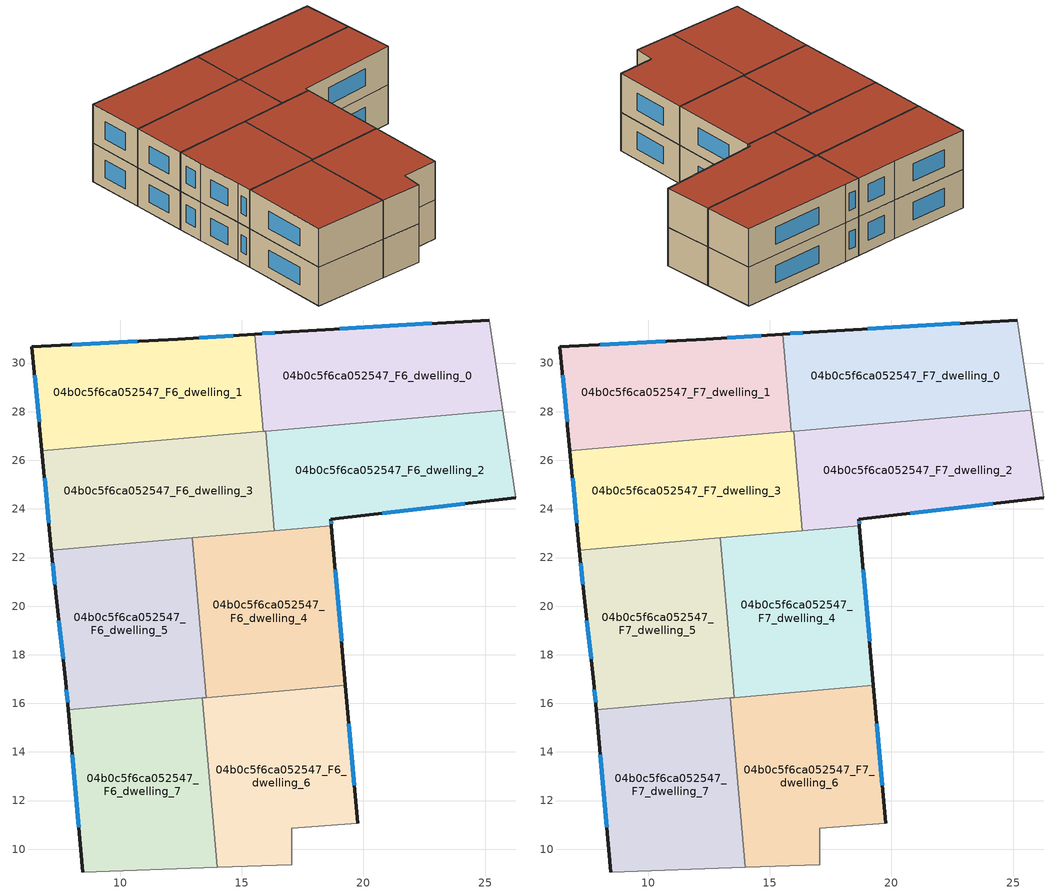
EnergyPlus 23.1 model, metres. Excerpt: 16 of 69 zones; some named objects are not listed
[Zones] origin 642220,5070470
04b0c5f6ca052547_F6_dwelling_0
 floor to 04b0c5f6ca052547_F5_dwelling_0 (EU_floor_Construction): 25.72,28.06 25.17,31.77 16.66,31.27 15.53,31.2 15.88,27.2 z18
 wall outside (EU_wall_Construction): 15.53,31.2 16.66,31.27 25.17,31.77 z18:21
 wall adiabatic (EU_wall_Construction): 25.17,31.77 25.72,28.06 z18:21
 wall to 04b0c5f6ca052547_F6_dwelling_1 (EU_wall_Construction): 15.88,27.2 15.53,31.2 z18:21
 wall to 04b0c5f6ca052547_F6_dwelling_2 (EU_wall_Construction): 25.72,28.06 15.97,27.2 z18:21
 wall to 04b0c5f6ca052547_F6_dwelling_3 (EU_wall_Construction): 15.97,27.2 15.88,27.2 z18:21
 window (EU_Window_Construction): 15.84,31.22 16.35,31.25 / 19.01,31.41 22.81,31.63 z18.83:20.17
04b0c5f6ca052547_F6_dwelling_1
 floor to 04b0c5f6ca052547_F5_dwelling_1 (EU_floor_Construction): 15.88,27.2 15.53,31.2 12.36,30.97 6.35,30.68 6.77,26.39 z18
 wall outside (EU_wall_Construction): 6.77,26.39 6.35,30.68 12.36,30.97 15.53,31.2 z18:21
 wall to 04b0c5f6ca052547_F6_dwelling_3 (EU_wall_Construction): 15.88,27.2 6.77,26.39 z18:21
 window (EU_Window_Construction): 6.65,27.58 6.47,29.49 / 8.01,30.76 10.69,30.89 / 13.23,31.04 14.65,31.13 z18.83:20.17
04b0c5f6ca052547_F6_dwelling_2
 floor to 04b0c5f6ca052547_F5_dwelling_2 (EU_floor_Construction): 26.26,24.47 25.72,28.06 15.97,27.2 16.33,23.1 18.68,23.31 18.66,23.57 z18
 wall outside (EU_wall_Construction): 26.26,24.47 18.66,23.57 18.68,23.31 z18:21
 wall to 04b0c5f6ca052547_F6_dwelling_3 (EU_wall_Construction): 16.33,23.1 15.97,27.2 z18:21
 wall adiabatic (EU_wall_Construction): 25.72,28.06 26.26,24.47 z18:21
 wall to 04b0c5f6ca052547_F6_dwelling_4 (EU_wall_Construction): 18.68,23.31 16.33,23.1 z18:21
 window (EU_Window_Construction): 24.16,24.22 20.76,23.82 / 18.66,23.5 18.67,23.38 z18.83:20.17
04b0c5f6ca052547_F6_dwelling_3
 floor to 04b0c5f6ca052547_F5_dwelling_3 (EU_floor_Construction): 16.33,23.1 15.97,27.2 6.77,26.39 7.16,22.3 z18
 wall outside (EU_wall_Construction): 7.16,22.3 6.77,26.39 z18:21
 wall to 04b0c5f6ca052547_F6_dwelling_5 (EU_wall_Construction): 12.95,22.81 7.16,22.3 z18:21
 wall to 04b0c5f6ca052547_F6_dwelling_4 (EU_wall_Construction): 16.33,23.1 12.95,22.81 z18:21
 window (EU_Window_Construction): 7.05,23.43 6.88,25.26 z18.83:20.17
04b0c5f6ca052547_F6_dwelling_4
 floor to 04b0c5f6ca052547_F5_dwelling_4 (EU_floor_Construction): 19.26,16.74 18.68,23.31 12.95,22.81 13.53,16.24 z18
 wall outside (EU_wall_Construction): 18.68,23.31 19.26,16.74 z18:21
 wall to 04b0c5f6ca052547_F6_dwelling_5 (EU_wall_Construction): 13.53,16.24 12.95,22.81 z18:21
 wall to 04b0c5f6ca052547_F6_dwelling_6 (EU_wall_Construction): 19.26,16.74 13.53,16.24 z18:21
 window (EU_Window_Construction): 18.84,21.49 19.1,18.56 z18.83:20.17
04b0c5f6ca052547_F6_dwelling_5
 floor to 04b0c5f6ca052547_F5_dwelling_5 (EU_floor_Construction): 13.53,16.24 12.95,22.81 7.16,22.3 7.35,20.37 7.75,16.87 7.85,15.74 z18
 wall outside (EU_wall_Construction): 7.85,15.74 7.75,16.87 7.35,20.37 7.16,22.3 z18:21
 wall to 04b0c5f6ca052547_F6_dwelling_7 (EU_wall_Construction): 13.37,16.22 7.85,15.74 z18:21
 wall to 04b0c5f6ca052547_F6_dwelling_6 (EU_wall_Construction): 13.53,16.24 13.37,16.22 z18:21
 window (EU_Window_Construction): 7.82,16.05 7.78,16.55 / 7.64,17.84 7.46,19.4 / 7.3,20.9 7.21,21.76 z18.83:20.17
04b0c5f6ca052547_F6_dwelling_6
 floor to 04b0c5f6ca052547_F5_dwelling_6 (EU_floor_Construction): 19.76,11.06 19.26,16.74 13.37,16.22 13.99,9.25 17.05,9.36 17.05,10.86 z18
 wall outside (EU_wall_Construction): 19.26,16.74 19.76,11.06 z18:21
 wall adiabatic (EU_wall_Construction): 19.76,11.06 17.05,10.86 17.05,9.36 13.99,9.25 z18:21
 wall to 04b0c5f6ca052547_F6_dwelling_7 (EU_wall_Construction): 13.99,9.25 13.37,16.22 z18:21
 window (EU_Window_Construction): 19.4,15.17 19.62,12.63 z18.83:20.17
04b0c5f6ca052547_F6_dwelling_7
 floor to 04b0c5f6ca052547_F5_dwelling_7 (EU_floor_Construction): 13.99,9.25 13.37,16.22 7.85,15.74 8.45,9.06 z18
 wall outside (EU_wall_Construction): 8.45,9.06 7.85,15.74 z18:21
 wall adiabatic (EU_wall_Construction): 13.99,9.25 8.45,9.06 z18:21
 window (EU_Window_Construction): 8.28,10.91 8.02,13.89 z18.83:20.17
04b0c5f6ca052547_F7_dwelling_0
 floor to 04b0c5f6ca052547_F6_dwelling_0 (EU_floor_Construction): 25.72,28.06 25.17,31.77 16.66,31.27 15.53,31.2 15.88,27.2 z21
 wall outside (EU_wall_Construction): 15.53,31.2 16.66,31.27 25.17,31.77 z21:24
 wall adiabatic (EU_wall_Construction): 25.17,31.77 25.72,28.06 z21:24
 wall to 04b0c5f6ca052547_F7_dwelling_1 (EU_wall_Construction): 15.88,27.2 15.53,31.2 z21:24
 wall to 04b0c5f6ca052547_F7_dwelling_2 (EU_wall_Construction): 25.72,28.06 15.97,27.2 z21:24
 wall to 04b0c5f6ca052547_F7_dwelling_3 (EU_wall_Construction): 15.97,27.2 15.88,27.2 z21:24
 window (EU_Window_Construction): 15.84,31.22 16.35,31.25 / 19.01,31.41 22.81,31.63 z21.83:23.17
 roof outside (EU_roof_Construction): 25.17,31.77 25.72,28.06 15.88,27.2 15.53,31.2 16.66,31.27 z24
04b0c5f6ca052547_F7_dwelling_1
 floor to 04b0c5f6ca052547_F6_dwelling_1 (EU_floor_Construction): 15.88,27.2 15.53,31.2 12.36,30.97 6.35,30.68 6.77,26.39 z21
 wall outside (EU_wall_Construction): 6.77,26.39 6.35,30.68 12.36,30.97 15.53,31.2 z21:24
 wall to 04b0c5f6ca052547_F7_dwelling_3 (EU_wall_Construction): 15.88,27.2 6.77,26.39 z21:24
 window (EU_Window_Construction): 6.65,27.58 6.47,29.49 / 8.01,30.76 10.69,30.89 / 13.23,31.04 14.65,31.13 z21.83:23.17
 roof outside (EU_roof_Construction): 15.53,31.2 15.88,27.2 6.77,26.39 6.35,30.68 12.36,30.97 z24
04b0c5f6ca052547_F7_dwelling_2
 floor to 04b0c5f6ca052547_F6_dwelling_2 (EU_floor_Construction): 26.26,24.47 25.72,28.06 15.97,27.2 16.33,23.1 18.68,23.31 18.66,23.57 z21
 wall outside (EU_wall_Construction): 26.26,24.47 18.66,23.57 18.68,23.31 z21:24
 wall to 04b0c5f6ca052547_F7_dwelling_3 (EU_wall_Construction): 16.33,23.1 15.97,27.2 z21:24
 wall adiabatic (EU_wall_Construction): 25.72,28.06 26.26,24.47 z21:24
 wall to 04b0c5f6ca052547_F7_dwelling_4 (EU_wall_Construction): 18.68,23.31 16.33,23.1 z21:24
 window (EU_Window_Construction): 24.16,24.22 20.76,23.82 / 18.66,23.5 18.67,23.38 z21.83:23.17
 roof outside (EU_roof_Construction): 25.72,28.06 26.26,24.47 18.66,23.57 18.68,23.31 16.33,23.1 15.97,27.2 z24
04b0c5f6ca052547_F7_dwelling_3
 floor to 04b0c5f6ca052547_F6_dwelling_3 (EU_floor_Construction): 16.33,23.1 15.97,27.2 6.77,26.39 7.16,22.3 z21
 wall outside (EU_wall_Construction): 7.16,22.3 6.77,26.39 z21:24
 wall to 04b0c5f6ca052547_F7_dwelling_5 (EU_wall_Construction): 12.95,22.81 7.16,22.3 z21:24
 wall to 04b0c5f6ca052547_F7_dwelling_4 (EU_wall_Construction): 16.33,23.1 12.95,22.81 z21:24
 window (EU_Window_Construction): 7.05,23.43 6.88,25.26 z21.83:23.17
 roof outside (EU_roof_Construction): 15.97,27.2 16.33,23.1 7.16,22.3 6.77,26.39 z24
04b0c5f6ca052547_F7_dwelling_4
 floor to 04b0c5f6ca052547_F6_dwelling_4 (EU_floor_Construction): 19.26,16.74 18.68,23.31 12.95,22.81 13.53,16.24 z21
 wall outside (EU_wall_Construction): 18.68,23.31 19.26,16.74 z21:24
 wall to 04b0c5f6ca052547_F7_dwelling_5 (EU_wall_Construction): 13.53,16.24 12.95,22.81 z21:24
 wall to 04b0c5f6ca052547_F7_dwelling_6 (EU_wall_Construction): 19.26,16.74 13.53,16.24 z21:24
 window (EU_Window_Construction): 18.84,21.49 19.1,18.56 z21.83:23.17
 roof outside (EU_roof_Construction): 18.68,23.31 19.26,16.74 13.53,16.24 12.95,22.81 z24
04b0c5f6ca052547_F7_dwelling_5
 floor to 04b0c5f6ca052547_F6_dwelling_5 (EU_floor_Construction): 13.53,16.24 12.95,22.81 7.16,22.3 7.35,20.37 7.75,16.87 7.85,15.74 z21
 wall outside (EU_wall_Construction): 7.85,15.74 7.75,16.87 7.35,20.37 7.16,22.3 z21:24
 wall to 04b0c5f6ca052547_F7_dwelling_7 (EU_wall_Construction): 13.37,16.22 7.85,15.74 z21:24
 wall to 04b0c5f6ca052547_F7_dwelling_6 (EU_wall_Construction): 13.53,16.24 13.37,16.22 z21:24
 window (EU_Window_Construction): 7.82,16.05 7.78,16.55 / 7.64,17.84 7.46,19.4 / 7.3,20.9 7.21,21.76 z21.83:23.17
 roof outside (EU_roof_Construction): 12.95,22.81 13.53,16.24 7.85,15.74 7.75,16.87 7.35,20.37 7.16,22.3 z24
04b0c5f6ca052547_F7_dwelling_6
 floor to 04b0c5f6ca052547_F6_dwelling_6 (EU_floor_Construction): 19.76,11.06 19.26,16.74 13.37,16.22 13.99,9.25 17.05,9.36 17.05,10.86 z21
 wall outside (EU_wall_Construction): 19.26,16.74 19.76,11.06 z21:24
 wall adiabatic (EU_wall_Construction): 19.76,11.06 17.05,10.86 17.05,9.36 13.99,9.25 z21:24
 wall to 04b0c5f6ca052547_F7_dwelling_7 (EU_wall_Construction): 13.99,9.25 13.37,16.22 z21:24
 window (EU_Window_Construction): 19.4,15.17 19.62,12.63 z21.83:23.17
 roof outside (EU_roof_Construction): 19.26,16.74 19.76,11.06 17.05,10.86 17.05,9.36 13.99,9.25 13.37,16.22 z24
04b0c5f6ca052547_F7_dwelling_7
 floor to 04b0c5f6ca052547_F6_dwelling_7 (EU_floor_Construction): 13.99,9.25 13.37,16.22 7.85,15.74 8.45,9.06 z21
 wall outside (EU_wall_Construction): 8.45,9.06 7.85,15.74 z21:24
 wall adiabatic (EU_wall_Construction): 13.99,9.25 8.45,9.06 z21:24
 window (EU_Window_Construction): 8.28,10.91 8.02,13.89 z21.83:23.17
 roof outside (EU_roof_Construction): 13.37,16.22 13.99,9.25 8.45,9.06 7.85,15.74 z24
[Building]
EU S2 Campaign: North Axis=0; Terrain=City; Solar Distribution=FullExterior
[Site:Location]
Lyon-Bron: Latitude=45.75; Longitude=5; Time Zone=1; Elevation=198
[SizingPeriod:WeatherFileDays]
AnnualSizingPeriod: Begin Month=1; Begin Day of Month=1; End Month=12; End Day of Month=31; Day of Week for Start Day=Monday; Use Weather File Daylight Saving Period=No; Use Weather File Rain and Snow Indicators=No
[MATERIAL]
EU_InternalMass_Material: Roughness=MediumRough; Thickness=0.1; Conductivity=1; Density=1800; Specific Heat=900; Thermal Absorptance=0.9; Solar Absorptance=0.7; Visible Absorptance=0.7
[MATERIAL:NOMASS] Roughness=MediumRough; Thermal Absorptance=0.9; Solar Absorptance=0.7; Visible Absorptance=0.7
Name | Thermal Resistance
EU_wall_NoMass | 1.97775
EU_roof_NoMass | 1.81626
EU_floor_NoMass | 1.84812
[WINDOWMATERIAL:SIMPLEGLAZINGSYSTEM]
EU_Window_SimpleGlazing: UFactor=3.27502; Solar Heat Gain Coefficient=0.76; Visible Transmittance=0.76
[CONSTRUCTION]
EU_wall_Construction: EU_wall_NoMass
EU_roof_Construction: EU_roof_NoMass
EU_floor_Construction: EU_floor_NoMass
EU_InternalMass_Construction: EU_InternalMass_Material
EU_Window_Construction: EU_Window_SimpleGlazing
[ZONE] Type=1; Multiplier=1; Ceiling Height=autocalculate; Floor Area=autocalculate; Part of Total Floor Area=Yes
Name | Volume
04b0c5f6ca052547_F6_dwelling_0; 04b0c5f6ca052547_F7_dwelling_0; 04b0c5f6ca052547_F6_dwelling_1; 04b0c5f6ca052547_F7_dwelling_1 | 113.834
04b0c5f6ca052547_F6_dwelling_2; 04b0c5f6ca052547_F7_dwelling_2 | 113.843
04b0c5f6ca052547_F6_dwelling_3; 04b0c5f6ca052547_F7_dwelling_3 | 113.851
04b0c5f6ca052547_F6_dwelling_4; 04b0c5f6ca052547_F7_dwelling_4 | 113.833
04b0c5f6ca052547_F6_dwelling_5; 04b0c5f6ca052547_F7_dwelling_5 | 113.84
04b0c5f6ca052547_F6_dwelling_6; 04b0c5f6ca052547_F7_dwelling_6 | 113.836
04b0c5f6ca052547_F6_dwelling_7; 04b0c5f6ca052547_F7_dwelling_7 | 113.839
[INTERNALMASS] Construction=EU_InternalMass_Construction
Name | Zone or ZoneList | Surface Area
04b0c5f6ca052547_F6_dwelling_0_EU_InternalMass | 04b0c5f6ca052547_F6_dwelling_0 | 37.9445
04b0c5f6ca052547_F6_dwelling_1_EU_InternalMass | 04b0c5f6ca052547_F6_dwelling_1 | 37.945
04b0c5f6ca052547_F6_dwelling_2_EU_InternalMass | 04b0c5f6ca052547_F6_dwelling_2 | 37.9475
04b0c5f6ca052547_F6_dwelling_3_EU_InternalMass | 04b0c5f6ca052547_F6_dwelling_3 | 37.9496
04b0c5f6ca052547_F6_dwelling_4_EU_InternalMass | 04b0c5f6ca052547_F6_dwelling_4 | 37.9458
04b0c5f6ca052547_F6_dwelling_5_EU_InternalMass | 04b0c5f6ca052547_F6_dwelling_5 | 37.9464
04b0c5f6ca052547_F6_dwelling_6_EU_InternalMass | 04b0c5f6ca052547_F6_dwelling_6 | 37.9456
04b0c5f6ca052547_F6_dwelling_7_EU_InternalMass | 04b0c5f6ca052547_F6_dwelling_7 | 37.9472
04b0c5f6ca052547_F7_dwelling_0_EU_InternalMass | 04b0c5f6ca052547_F7_dwelling_0 | 37.9445
04b0c5f6ca052547_F7_dwelling_1_EU_InternalMass | 04b0c5f6ca052547_F7_dwelling_1 | 37.945
04b0c5f6ca052547_F7_dwelling_2_EU_InternalMass | 04b0c5f6ca052547_F7_dwelling_2 | 37.9475
04b0c5f6ca052547_F7_dwelling_3_EU_InternalMass | 04b0c5f6ca052547_F7_dwelling_3 | 37.9496
04b0c5f6ca052547_F7_dwelling_4_EU_InternalMass | 04b0c5f6ca052547_F7_dwelling_4 | 37.9458
04b0c5f6ca052547_F7_dwelling_5_EU_InternalMass | 04b0c5f6ca052547_F7_dwelling_5 | 37.9464
04b0c5f6ca052547_F7_dwelling_6_EU_InternalMass | 04b0c5f6ca052547_F7_dwelling_6 | 37.9456
04b0c5f6ca052547_F7_dwelling_7_EU_InternalMass | 04b0c5f6ca052547_F7_dwelling_7 | 37.9472
[OTHEREQUIPMENT] Fuel Type=Electricity; Design Level Calculation Method=Watts/Area; Power per Zone Floor Area=1; Fraction Latent=0; Fraction Radiant=0; Fraction Lost=0; Carbon Dioxide Generation Rate=0; EndUse Subcategory=EU_Step8_InternalGains
Name | Zone or ZoneList or Space or SpaceList | Schedule
EU_Step8_InternalGain_04b0c5f6ca052547_F6_dwelling_0_f000 | 04b0c5f6ca052547_F6_dwelling_0 | EU_Step8_GainSchedule_04b0c5f6ca052547_F6_dwelling_0_f000
EU_Step8_InternalGain_04b0c5f6ca052547_F6_dwelling_1_f000 | 04b0c5f6ca052547_F6_dwelling_1 | EU_Step8_GainSchedule_04b0c5f6ca052547_F6_dwelling_1_f000
EU_Step8_InternalGain_04b0c5f6ca052547_F6_dwelling_2_f000 | 04b0c5f6ca052547_F6_dwelling_2 | EU_Step8_GainSchedule_04b0c5f6ca052547_F6_dwelling_2_f000
EU_Step8_InternalGain_04b0c5f6ca052547_F6_dwelling_3_f000 | 04b0c5f6ca052547_F6_dwelling_3 | EU_Step8_GainSchedule_04b0c5f6ca052547_F6_dwelling_3_f000
EU_Step8_InternalGain_04b0c5f6ca052547_F6_dwelling_4_f000 | 04b0c5f6ca052547_F6_dwelling_4 | EU_Step8_GainSchedule_04b0c5f6ca052547_F6_dwelling_4_f000
EU_Step8_InternalGain_04b0c5f6ca052547_F6_dwelling_5_f000 | 04b0c5f6ca052547_F6_dwelling_5 | EU_Step8_GainSchedule_04b0c5f6ca052547_F6_dwelling_5_f000
EU_Step8_InternalGain_04b0c5f6ca052547_F6_dwelling_6_f000 | 04b0c5f6ca052547_F6_dwelling_6 | EU_Step8_GainSchedule_04b0c5f6ca052547_F6_dwelling_6_f000
EU_Step8_InternalGain_04b0c5f6ca052547_F6_dwelling_7_f000 | 04b0c5f6ca052547_F6_dwelling_7 | EU_Step8_GainSchedule_04b0c5f6ca052547_F6_dwelling_7_f000
EU_Step8_InternalGain_04b0c5f6ca052547_F7_dwelling_0_f000 | 04b0c5f6ca052547_F7_dwelling_0 | EU_Step8_GainSchedule_04b0c5f6ca052547_F7_dwelling_0_f000
EU_Step8_InternalGain_04b0c5f6ca052547_F7_dwelling_1_f000 | 04b0c5f6ca052547_F7_dwelling_1 | EU_Step8_GainSchedule_04b0c5f6ca052547_F7_dwelling_1_f000
EU_Step8_InternalGain_04b0c5f6ca052547_F7_dwelling_2_f000 | 04b0c5f6ca052547_F7_dwelling_2 | EU_Step8_GainSchedule_04b0c5f6ca052547_F7_dwelling_2_f000
EU_Step8_InternalGain_04b0c5f6ca052547_F7_dwelling_3_f000 | 04b0c5f6ca052547_F7_dwelling_3 | EU_Step8_GainSchedule_04b0c5f6ca052547_F7_dwelling_3_f000
EU_Step8_InternalGain_04b0c5f6ca052547_F7_dwelling_4_f000 | 04b0c5f6ca052547_F7_dwelling_4 | EU_Step8_GainSchedule_04b0c5f6ca052547_F7_dwelling_4_f000
EU_Step8_InternalGain_04b0c5f6ca052547_F7_dwelling_5_f000 | 04b0c5f6ca052547_F7_dwelling_5 | EU_Step8_GainSchedule_04b0c5f6ca052547_F7_dwelling_5_f000
EU_Step8_InternalGain_04b0c5f6ca052547_F7_dwelling_6_f000 | 04b0c5f6ca052547_F7_dwelling_6 | EU_Step8_GainSchedule_04b0c5f6ca052547_F7_dwelling_6_f000
EU_Step8_InternalGain_04b0c5f6ca052547_F7_dwelling_7_f000 | 04b0c5f6ca052547_F7_dwelling_7 | EU_Step8_GainSchedule_04b0c5f6ca052547_F7_dwelling_7_f000
[ZONEVENTILATION:DESIGNFLOWRATE] Schedule=EU_AlwaysOn; Design Flow Rate Calculation Method=AirChanges/Hour; Air Changes per Hour=0.759424; Ventilation Type=Natural; Fan Pressure Rise=0; Fan Total Efficiency=1; Constant Term Coefficient=1; Temperature Term Coefficient=0; Velocity Term Coefficient=0; Velocity Squared Term Coefficient=0; Minimum Indoor Temperature=-100; Maximum Indoor Temperature=100; Delta Temperature=-100; Minimum Outdoor Temperature=-100; Maximum Outdoor Temperature=100; Maximum Wind Speed=40
Name | Zone or ZoneList or Space or SpaceList
EU_ConstantAir_04b0c5f6ca052547_F6_dwelling_0 | 04b0c5f6ca052547_F6_dwelling_0
EU_ConstantAir_04b0c5f6ca052547_F6_dwelling_1 | 04b0c5f6ca052547_F6_dwelling_1
EU_ConstantAir_04b0c5f6ca052547_F6_dwelling_2 | 04b0c5f6ca052547_F6_dwelling_2
EU_ConstantAir_04b0c5f6ca052547_F6_dwelling_3 | 04b0c5f6ca052547_F6_dwelling_3
EU_ConstantAir_04b0c5f6ca052547_F6_dwelling_4 | 04b0c5f6ca052547_F6_dwelling_4
EU_ConstantAir_04b0c5f6ca052547_F6_dwelling_5 | 04b0c5f6ca052547_F6_dwelling_5
EU_ConstantAir_04b0c5f6ca052547_F6_dwelling_6 | 04b0c5f6ca052547_F6_dwelling_6
EU_ConstantAir_04b0c5f6ca052547_F6_dwelling_7 | 04b0c5f6ca052547_F6_dwelling_7
EU_ConstantAir_04b0c5f6ca052547_F7_dwelling_0 | 04b0c5f6ca052547_F7_dwelling_0
EU_ConstantAir_04b0c5f6ca052547_F7_dwelling_1 | 04b0c5f6ca052547_F7_dwelling_1
EU_ConstantAir_04b0c5f6ca052547_F7_dwelling_2 | 04b0c5f6ca052547_F7_dwelling_2
EU_ConstantAir_04b0c5f6ca052547_F7_dwelling_3 | 04b0c5f6ca052547_F7_dwelling_3
EU_ConstantAir_04b0c5f6ca052547_F7_dwelling_4 | 04b0c5f6ca052547_F7_dwelling_4
EU_ConstantAir_04b0c5f6ca052547_F7_dwelling_5 | 04b0c5f6ca052547_F7_dwelling_5
EU_ConstantAir_04b0c5f6ca052547_F7_dwelling_6 | 04b0c5f6ca052547_F7_dwelling_6
EU_ConstantAir_04b0c5f6ca052547_F7_dwelling_7 | 04b0c5f6ca052547_F7_dwelling_7
[HVACTEMPLATE:ZONE:IDEALLOADSAIRSYSTEM] System Availability Schedule=EU_AlwaysOn; Maximum Heating Supply Air Temperature=50; Minimum Cooling Supply Air Temperature=13; Maximum Heating Supply Air Humidity Ratio=0.0156; Minimum Cooling Supply Air Humidity Ratio=0.0077; Heating Limit=NoLimit; Cooling Limit=NoLimit; Heating Availability Schedule=EU_AlwaysOn; Cooling Availability Schedule=EU_CoolingOff; Dehumidification Control Type=ConstantSensibleHeatRatio; Cooling Sensible Heat Ratio=0.7; Dehumidification Setpoint=60; Humidification Control Type=None; Humidification Setpoint=30; Outdoor Air Method=None; Outdoor Air Flow Rate per Person=0.00944; Outdoor Air Flow Rate per Zone Floor Area=0; Outdoor Air Flow Rate per Zone=0; Demand Controlled Ventilation Type=None; Outdoor Air Economizer Type=NoEconomizer; Heat Recovery Type=None; Sensible Heat Recovery Effectiveness=0.7; Latent Heat Recovery Effectiveness=0.65
Name | Template Thermostat
04b0c5f6ca052547_F6_dwelling_0 | EU_HeatOnly_04b0c5f6ca052547_F6_dwelling_0
04b0c5f6ca052547_F6_dwelling_1 | EU_HeatOnly_04b0c5f6ca052547_F6_dwelling_1
04b0c5f6ca052547_F6_dwelling_2 | EU_HeatOnly_04b0c5f6ca052547_F6_dwelling_2
04b0c5f6ca052547_F6_dwelling_3 | EU_HeatOnly_04b0c5f6ca052547_F6_dwelling_3
04b0c5f6ca052547_F6_dwelling_4 | EU_HeatOnly_04b0c5f6ca052547_F6_dwelling_4
04b0c5f6ca052547_F6_dwelling_5 | EU_HeatOnly_04b0c5f6ca052547_F6_dwelling_5
04b0c5f6ca052547_F6_dwelling_6 | EU_HeatOnly_04b0c5f6ca052547_F6_dwelling_6
04b0c5f6ca052547_F6_dwelling_7 | EU_HeatOnly_04b0c5f6ca052547_F6_dwelling_7
04b0c5f6ca052547_F7_dwelling_0 | EU_HeatOnly_04b0c5f6ca052547_F7_dwelling_0
04b0c5f6ca052547_F7_dwelling_1 | EU_HeatOnly_04b0c5f6ca052547_F7_dwelling_1
04b0c5f6ca052547_F7_dwelling_2 | EU_HeatOnly_04b0c5f6ca052547_F7_dwelling_2
04b0c5f6ca052547_F7_dwelling_3 | EU_HeatOnly_04b0c5f6ca052547_F7_dwelling_3
04b0c5f6ca052547_F7_dwelling_4 | EU_HeatOnly_04b0c5f6ca052547_F7_dwelling_4
04b0c5f6ca052547_F7_dwelling_5 | EU_HeatOnly_04b0c5f6ca052547_F7_dwelling_5
04b0c5f6ca052547_F7_dwelling_6 | EU_HeatOnly_04b0c5f6ca052547_F7_dwelling_6
04b0c5f6ca052547_F7_dwelling_7 | EU_HeatOnly_04b0c5f6ca052547_F7_dwelling_7
[SIZING:ZONE] Zone Cooling Design Supply Air Temperature Input Method=SupplyAirTemperature; Zone Cooling Design Supply Air Temperature=13; Zone Heating Design Supply Air Temperature Input Method=SupplyAirTemperature; Zone Heating Design Supply Air Temperature=50; Zone Cooling Design Supply Air Humidity Ratio=0.008; Zone Heating Design Supply Air Humidity Ratio=0.008; Cooling Design Air Flow Method=DesignDay; Cooling Design Air Flow Rate=0; Cooling Minimum Air Flow per Zone Floor Area=0.000762; Cooling Minimum Air Flow=0; Cooling Minimum Air Flow Fraction=0.2; Heating Design Air Flow Method=DesignDay; Heating Design Air Flow Rate=0; Heating Maximum Air Flow per Zone Floor Area=0.002032; Heating Maximum Air Flow=0.141576; Heating Maximum Air Flow Fraction=0.3; Account for Dedicated Outdoor Air System=No; Dedicated Outdoor Air System Control Strategy=NeutralSupplyAir; Dedicated Outdoor Air Low Setpoint Temperature for Design=autosize; Dedicated Outdoor Air High Setpoint Temperature for Design=autosize; Zone Load Sizing Method=Sensible Load Only No Latent Load; Zone Latent Cooling Design Supply Air Humidity Ratio Input Method=HumidityRatioDifference; Zone Cooling Design Supply Air Humidity Ratio Difference=0.005; Zone Latent Heating Design Supply Air Humidity Ratio Input Method=HumidityRatioDifference; Zone Humidification Design Supply Air Humidity Ratio Difference=0.005
04b0c5f6ca052547_F6_dwelling_0; 04b0c5f6ca052547_F6_dwelling_1; 04b0c5f6ca052547_F6_dwelling_2; 04b0c5f6ca052547_F6_dwelling_3; 04b0c5f6ca052547_F6_dwelling_4; 04b0c5f6ca052547_F6_dwelling_5; 04b0c5f6ca052547_F6_dwelling_6; 04b0c5f6ca052547_F6_dwelling_7; 04b0c5f6ca052547_F7_dwelling_0; 04b0c5f6ca052547_F7_dwelling_1; 04b0c5f6ca052547_F7_dwelling_2; 04b0c5f6ca052547_F7_dwelling_3; 04b0c5f6ca052547_F7_dwelling_4; 04b0c5f6ca052547_F7_dwelling_5; 04b0c5f6ca052547_F7_dwelling_6; 04b0c5f6ca052547_F7_dwelling_7
[SCHEDULE:CONSTANT]
Name | Hourly Value
EU_AlwaysOn | 1
EU_CoolingOff | 0
[SCHEDULE:FILE] Column Number=1; Rows to Skip at Top=0; Number of Hours of Data=8760; Column Separator=Comma; Interpolate to Timestep=No; Minutes per Item=60; Adjust Schedule for Daylight Savings=Yes
Name | File
EU_Step8_GainSchedule_04b0c5f6ca052547_F6_dwelling_0_f000 | ../../schedules/04b0c5f6ca052547/04b0c5f6ca052547_F6_dwelling_0_f000_gain.csv
EU_Step8_GainSchedule_04b0c5f6ca052547_F6_dwelling_1_f000 | ../../schedules/04b0c5f6ca052547/04b0c5f6ca052547_F6_dwelling_1_f000_gain.csv
EU_Step8_GainSchedule_04b0c5f6ca052547_F6_dwelling_2_f000 | ../../schedules/04b0c5f6ca052547/04b0c5f6ca052547_F6_dwelling_2_f000_gain.csv
EU_Step8_GainSchedule_04b0c5f6ca052547_F6_dwelling_3_f000 | ../../schedules/04b0c5f6ca052547/04b0c5f6ca052547_F6_dwelling_3_f000_gain.csv
EU_Step8_GainSchedule_04b0c5f6ca052547_F6_dwelling_4_f000 | ../../schedules/04b0c5f6ca052547/04b0c5f6ca052547_F6_dwelling_4_f000_gain.csv
EU_Step8_GainSchedule_04b0c5f6ca052547_F6_dwelling_5_f000 | ../../schedules/04b0c5f6ca052547/04b0c5f6ca052547_F6_dwelling_5_f000_gain.csv
EU_Step8_GainSchedule_04b0c5f6ca052547_F6_dwelling_6_f000 | ../../schedules/04b0c5f6ca052547/04b0c5f6ca052547_F6_dwelling_6_f000_gain.csv
EU_Step8_GainSchedule_04b0c5f6ca052547_F6_dwelling_7_f000 | ../../schedules/04b0c5f6ca052547/04b0c5f6ca052547_F6_dwelling_7_f000_gain.csv
EU_Step8_GainSchedule_04b0c5f6ca052547_F7_dwelling_0_f000 | ../../schedules/04b0c5f6ca052547/04b0c5f6ca052547_F7_dwelling_0_f000_gain.csv
EU_Step8_GainSchedule_04b0c5f6ca052547_F7_dwelling_1_f000 | ../../schedules/04b0c5f6ca052547/04b0c5f6ca052547_F7_dwelling_1_f000_gain.csv
EU_Step8_GainSchedule_04b0c5f6ca052547_F7_dwelling_2_f000 | ../../schedules/04b0c5f6ca052547/04b0c5f6ca052547_F7_dwelling_2_f000_gain.csv
EU_Step8_GainSchedule_04b0c5f6ca052547_F7_dwelling_3_f000 | ../../schedules/04b0c5f6ca052547/04b0c5f6ca052547_F7_dwelling_3_f000_gain.csv
EU_Step8_GainSchedule_04b0c5f6ca052547_F7_dwelling_4_f000 | ../../schedules/04b0c5f6ca052547/04b0c5f6ca052547_F7_dwelling_4_f000_gain.csv
EU_Step8_GainSchedule_04b0c5f6ca052547_F7_dwelling_5_f000 | ../../schedules/04b0c5f6ca052547/04b0c5f6ca052547_F7_dwelling_5_f000_gain.csv
EU_Step8_GainSchedule_04b0c5f6ca052547_F7_dwelling_6_f000 | ../../schedules/04b0c5f6ca052547/04b0c5f6ca052547_F7_dwelling_6_f000_gain.csv
EU_Step8_GainSchedule_04b0c5f6ca052547_F7_dwelling_7_f000 | ../../schedules/04b0c5f6ca052547/04b0c5f6ca052547_F7_dwelling_7_f000_gain.csv
